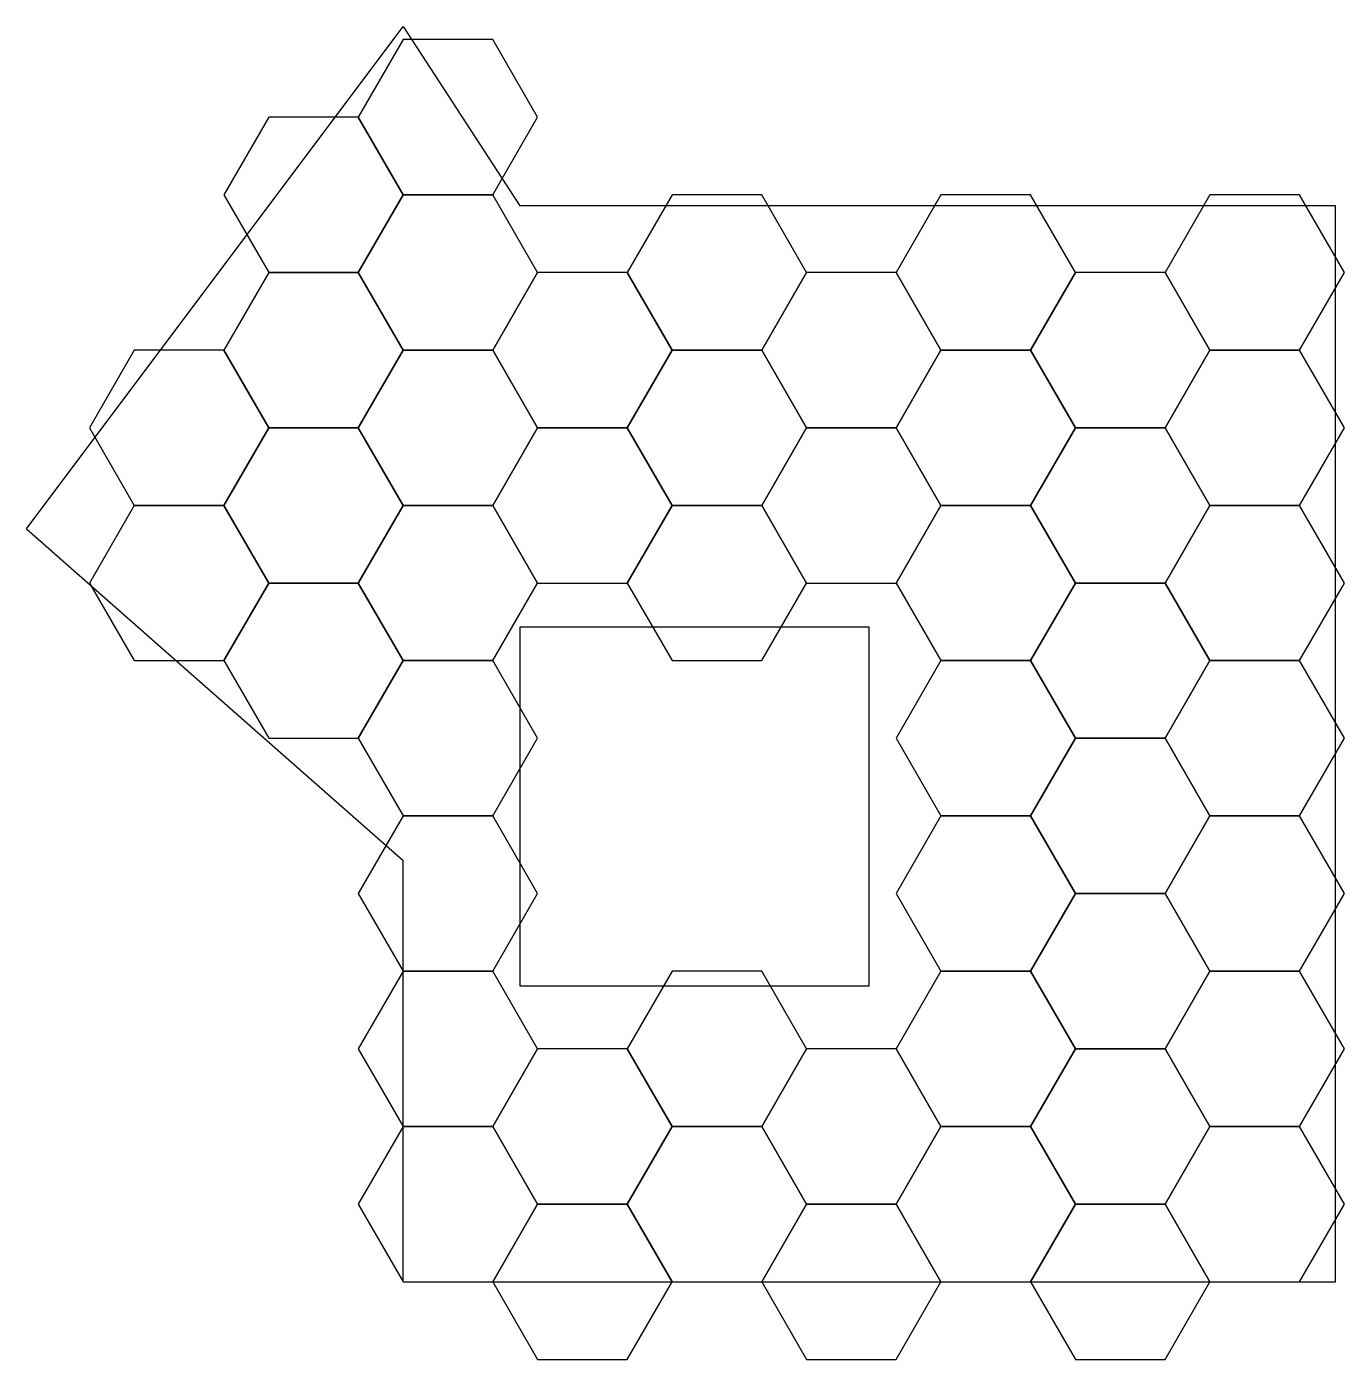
# Model space of a CAD drawing. Header units: millimetres. Extents: x 1300 to 16000, y 0 to 14866.
import ezdxf

# ---------------------------------------------------------------- set-up
doc = ezdxf.new("R2010")
doc.units = ezdxf.units.MM

# ---------------------------------------------------------------- blocks, each defined once
blk = doc.blocks.new('01')
blk.add_lwpolyline([(-500, 866), (-1000, 0), (-500, -866), (500, -866), (1000, 0), (500, 866)], close=True)
blk = doc.blocks.new('02')
for p, q in [((-3700, -51126), (500, -45526)), ((500, -45526), (1800, -47526)), ((10900, -47526), (1800, -47526)), ((10900, -59526), (10900, -47526)), ((-3700, -51126), (500, -54826)), ((1800, -52226), (1800, -56226)), ((5700, -52226), (1800, -52226)), ((5700, -56226), (5700, -52226)), ((500, -59526), (500, -54826)), ((1800, -56226), (5700, -56226)), ((500, -59526), (10900, -59526))]:
    blk.add_line(p, q)

msp = doc.modelspace()

# ---------------------------------------------------------------- block references
for name, p in [('02', (5000, 60392)), ('01', (6000, 13856)), ('01', (4500, 12990)), ('01', (6000, 12124)), ('01', (9000, 12124)), ('01', (12000, 12124)), ('01', (15000, 12124)), ('01', (4500, 11258)), ('01', (7500, 11258)), ('01', (10500, 11258)), ('01', (13500, 11258)), ('01', (3000, 10392)), ('01', (6000, 10392)), ('01', (9000, 10392)), ('01', (12000, 10392)), ('01', (15000, 10392)), ('01', (4500, 9526)), ('01', (7500, 9526)), ('01', (10500, 9526)), ('01', (13500, 9526)), ('01', (3000, 8660)), ('01', (6000, 8660)), ('01', (9000, 8660)), ('01', (12000, 8660)), ('01', (15000, 8660)), ('01', (4500, 7794)), ('01', (13500, 7794)), ('01', (6000, 6928)), ('01', (12000, 6928)), ('01', (15000, 6928)), ('01', (13500, 6062)), ('01', (6000, 5196)), ('01', (12000, 5196)), ('01', (15000, 5196)), ('01', (13500, 4330)), ('01', (6000, 3464)), ('01', (9000, 3464)), ('01', (12000, 3464)), ('01', (15000, 3464)), ('01', (7500, 2598)), ('01', (10500, 2598)), ('01', (13500, 2598)), ('01', (6000, 1732)), ('01', (9000, 1732)), ('01', (12000, 1732)), ('01', (15000, 1732)), ('01', (7500, 866)), ('01', (10500, 866)), ('01', (13500, 866))]:
    msp.add_blockref(name, p)

doc.saveas('drawing.dxf')
